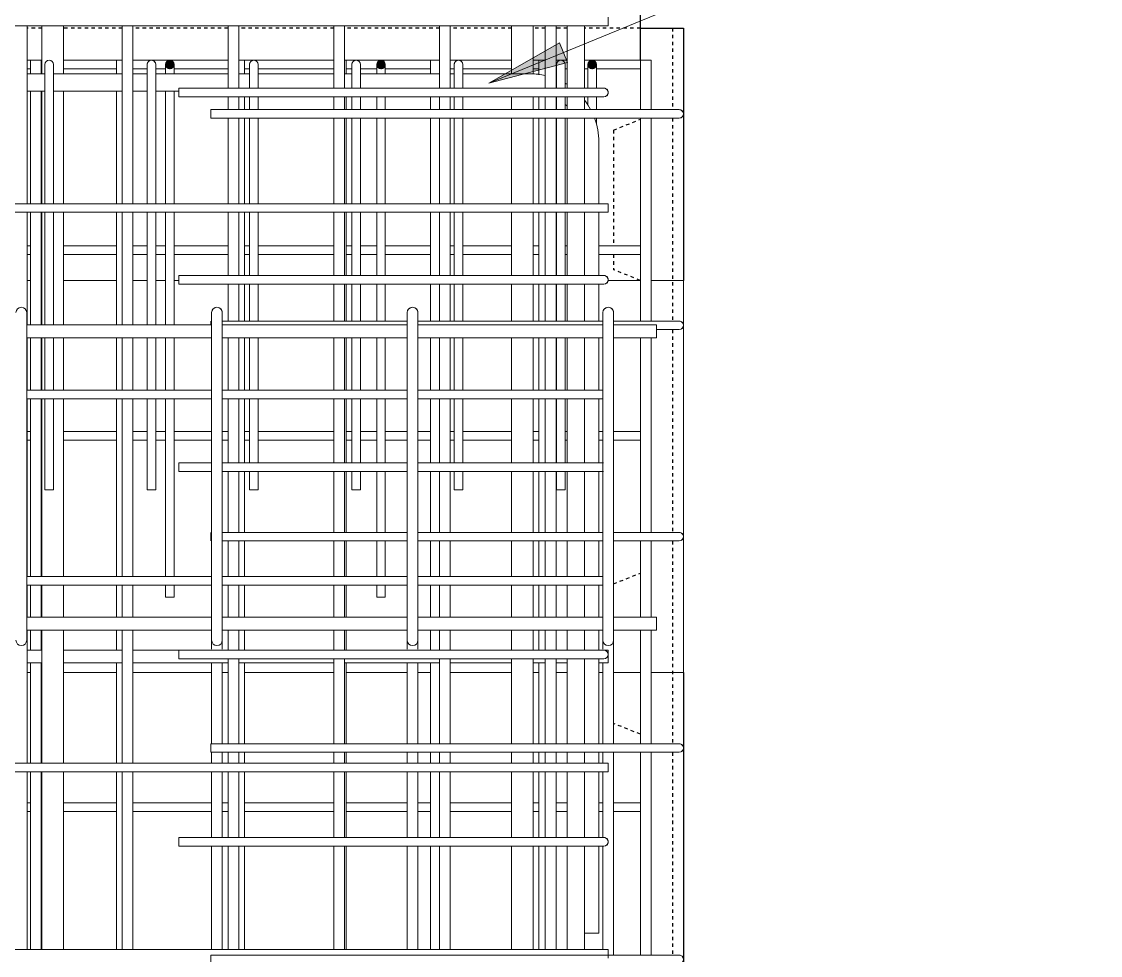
# Model space of a CAD drawing. Header units: millimetres. Extents: x -7118 to 5307, y -2677 to 10400.
# Drawn here: x -3138 to -2133, y 6797 to 7666 of the extents above; entities that cross this region are included whole.
import ezdxf

# ---------------------------------------------------------------- set-up
doc = ezdxf.new("R2010")
doc.units = ezdxf.units.MM
doc.linetypes.add('Dash', pattern=[6.36, 3.18, -3.18])
for name, color, linetype, lineweight in [('A-WALL', 113, 'Continuous', 25), ('A-WALL-HDLN', 110, 'Dash', 25), ('S-BEAM', 12, 'Continuous', 18), ('S-RBAR', 171, 'Continuous', 18), ('S-RBAR-IDEN', 171, 'Continuous', 9)]:
    doc.layers.add(name, color=color, linetype=linetype, lineweight=lineweight)

msp = doc.modelspace()

# ---------------------------------------------------------------- hatches: boundary and pattern name
at = {"layer": 'S-RBAR'}
h = msp.add_hatch(color=256, dxfattribs=at)
edge = h.paths.add_edge_path()
edge.add_arc((-2999.46199, 7626), 4, 0, 360)
for points in [[(-2999.46199, 7622), (-2995.46199, 7626), (-2999.46199, 7630), (-3003.46199, 7626), (-3000.08773, 7622.62573)], [(-2802.82908, 7622), (-2798.82908, 7626), (-2802.82908, 7630), (-2806.82908, 7626), (-2804.20012, 7623.37104)], [(-2606.19617, 7622), (-2602.19617, 7626), (-2606.19617, 7630), (-2610.19617, 7626), (-2607.56721, 7623.37104)]]:
    msp.add_hatch(color=256, dxfattribs=at).paths.add_polyline_path(points)
h = msp.add_hatch(color=256, dxfattribs=at)
edge = h.paths.add_edge_path()
edge.add_arc((-2802.82908, 7626), 4, 0, 360)
h = msp.add_hatch(color=256, dxfattribs=at)
edge = h.paths.add_edge_path()
edge.add_arc((-2606.19617, 7626), 4, 0, 360)
at = {"layer": 'S-RBAR-IDEN'}
msp.add_hatch(color=256, dxfattribs=at).paths.add_polyline_path([(-2702.28263, 7608.61076), (-2629.15771, 7627.98189), (-2636.663, 7646.24796)])

# ---------------------------------------------------------------- linework, layer by layer
at = {"layer": 'A-WALL'}
for p, q in [((-2561.19617, 7630), (-2561.19617, 7700)), ((-2561.19617, 7660), (-2521.19617, 7660)), ((-2521.19617, 7660), (-2521.19617, 7425)), ((-2521.19617, 7060), (-2521.19617, 6756))]:
    msp.add_line(p, q, dxfattribs=at)
at = {"layer": 'A-WALL-HDLN'}
for p, q in [((-3118.69617, 7660), (-3132.34599, 7660)), ((-3043.84113, 7660), (-3098.69617, 7660)), ((-2945.33627, 7660), (-3033.84113, 7660)), ((-2846.83141, 7660), (-2935.33627, 7660)), ((-2748.32656, 7660), (-2836.83141, 7660)), ((-2681.19617, 7660), (-2738.32656, 7660)), ((-2649.8217, 7660), (-2661.19617, 7660)), ((-2629.45036, 7660), (-2639.8217, 7660)), ((-2561.19617, 7660), (-2613.45036, 7660)), ((-2531.19875, 7660), (-2531.19875, 7584)), ((-2586.19617, 7565), (-2561.19617, 7575)), ((-2531.19875, 7576), (-2531.19875, 7387.22222)), ((-2586.19617, 7565), (-2586.19617, 7457.17308)), ((-2586.19617, 7449.17308), (-2586.19617, 7435)), ((-2561.32019, 7425.04961), (-2586.19617, 7435)), ((-2531.19875, 7379.22222), (-2531.19875, 7190.44444)), ((-2531.19875, 7182.44444), (-2531.19875, 6993.66667)), ((-2586.19617, 7142.5), (-2561.19617, 7152.5)), ((-2561.19617, 7002.5), (-2586.19617, 7012.5)), ((-2531.19875, 6985.66667), (-2531.19875, 6796.88889))]:
    msp.add_line(p, q, dxfattribs=at)
at = {"layer": 'S-BEAM'}
for p, q in [((-3129.41239, 7425), (-3132.34599, 7425)), ((-3118.69617, 7425), (-3119.41239, 7425)), ((-3049.08468, 7425), (-3098.69617, 7425)), ((-3020.6546, 7425), (-3033.84113, 7425)), ((-3003.46199, 7425), (-3012.6546, 7425)), ((-2991.19617, 7425), (-2995.46199, 7425)), ((-2561.19617, 7425), (-2591.27361, 7425)), ((-2521.19617, 7425), (-2551.19617, 7425)), ((-2521.19617, 7060), (-2521.19617, 7425)), ((-3132.34599, 7060), (-3129.41239, 7060)), ((-3119.41239, 7060), (-3118.69617, 7060)), ((-3098.69617, 7060), (-3049.08468, 7060)), ((-3033.84113, 7060), (-2960.64061, 7060)), ((-2950.64061, 7060), (-2945.33627, 7060)), ((-2930.00698, 7060), (-2846.83141, 7060)), ((-2835.30428, 7060), (-2778.41839, 7060)), ((-2768.41839, 7060), (-2756.85157, 7060)), ((-2738.32656, 7060), (-2681.19617, 7060)), ((-2661.19617, 7060), (-2655.89887, 7060)), ((-2639.8217, 7060), (-2629.45036, 7060)), ((-2599.93497, 7060), (-2596.19617, 7060)), ((-2586.19617, 7060), (-2561.19617, 7060)), ((-2551.19617, 7060), (-2521.19617, 7060))]:
    msp.add_line(p, q, dxfattribs=at)
at = {"layer": 'S-RBAR'}
for p, q in [((-2591.19617, 7662), (-2591.19617, 7670)), ((-4226.19617, 7662), (-2591.19617, 7662)), ((-3132.34599, 7496.40385), (-3132.34599, 7662)), ((-3118.69617, 7617.3314), (-3118.69617, 7662)), ((-3098.69617, 7617.3314), (-3098.69617, 7662)), ((-3043.84113, 7496.40385), (-3043.84113, 7662)), ((-3033.84113, 7496.40385), (-3033.84113, 7662)), ((-2945.33627, 7604), (-2945.33627, 7662)), ((-2935.33627, 7604), (-2935.33627, 7662)), ((-2846.83141, 7604), (-2846.83141, 7662)), ((-2836.83141, 7604), (-2836.83141, 7662)), ((-2748.32656, 7604), (-2748.32656, 7662)), ((-2738.32656, 7604), (-2738.32656, 7662)), ((-2681.19617, 7617.3314), (-2681.19617, 7662)), ((-2661.19617, 7617.03666), (-2661.19617, 7662)), ((-2649.8217, 7604), (-2649.8217, 7662)), ((-2639.8217, 7604), (-2639.8217, 7662)), ((-2629.45036, 7604), (-2629.45036, 7662)), ((-2613.45036, 7604), (-2613.45036, 7662)), ((-3132.34599, 7630), (-3129.41239, 7630)), ((-3119.41239, 7630), (-3129.41239, 7630)), ((-3129.41239, 7617.3314), (-3129.41239, 7630)), ((-3119.41239, 7617.3314), (-3119.41239, 7630)), ((-3119.41239, 7630), (-3118.69617, 7630)), ((-3098.69617, 7630), (-3049.08468, 7630)), ((-3043.84113, 7630), (-3049.08468, 7630)), ((-3049.08468, 7617.3314), (-3049.08468, 7630)), ((-3033.84113, 7630), (-2945.33627, 7630)), ((-2999.46199, 7630), (-3003.46199, 7626)), ((-2995.46199, 7626), (-2999.46199, 7630)), ((-2930.00698, 7630), (-2935.33627, 7630)), ((-2930.00698, 7617.3314), (-2930.00698, 7630)), ((-2930.00698, 7630), (-2846.83141, 7630)), ((-2835.30428, 7630), (-2836.83141, 7630)), ((-2835.30428, 7617.3314), (-2835.30428, 7630)), ((-2835.30428, 7630), (-2756.85157, 7630)), ((-2802.82908, 7630), (-2806.82908, 7626)), ((-2798.82908, 7626), (-2802.82908, 7630)), ((-2748.32656, 7630), (-2756.85157, 7630)), ((-2756.85157, 7617.3314), (-2756.85157, 7630)), ((-2738.32656, 7630), (-2681.19617, 7630)), ((-2661.19617, 7630), (-2655.89887, 7630)), ((-2649.8217, 7630), (-2655.89887, 7630)), ((-2655.89887, 7616.33926), (-2655.89887, 7630)), ((-2639.8217, 7630), (-2629.45036, 7630)), ((-2613.45036, 7630), (-2561.19617, 7630)), ((-2606.19617, 7630), (-2610.19617, 7626)), ((-2602.19617, 7626), (-2606.19617, 7630)), ((-2551.19617, 7630), (-2561.19617, 7630)), ((-2561.19617, 7584), (-2561.19617, 7630)), ((-2551.19617, 7584), (-2551.19617, 7630)), ((-3132.34599, 7622), (-3129.41239, 7622)), ((-3132.34599, 7617.3314), (-3115.98145, 7617.3314)), ((-3119.41239, 7622), (-3118.69617, 7622)), ((-3115.98145, 7590), (-3115.98145, 7626)), ((-3107.98145, 7590), (-3107.98145, 7626)), ((-3107.98145, 7617.3314), (-3043.84113, 7617.3314)), ((-3098.69617, 7622), (-3049.08468, 7622)), ((-3033.84113, 7622), (-3020.6546, 7622)), ((-3033.84113, 7617.3314), (-3020.6546, 7617.3314)), ((-3020.6546, 7590), (-3020.6546, 7626)), ((-3012.6546, 7590), (-3012.6546, 7626)), ((-3012.6546, 7622), (-3003.46199, 7622)), ((-3012.6546, 7617.3314), (-2945.33627, 7617.3314)), ((-3003.46199, 7626), (-3003.46199, 7617.7716)), ((-3003.46199, 7626), (-3000.08773, 7622.62573)), ((-3000.08773, 7622.62573), (-2999.46199, 7622)), ((-2999.46199, 7622), (-2995.46199, 7626)), ((-2995.46199, 7626), (-2995.46199, 7617.7716)), ((-2995.46199, 7622), (-2945.33627, 7622)), ((-2935.33627, 7617.3314), (-2925.32775, 7617.3314)), ((-2930.00698, 7622), (-2925.32775, 7622)), ((-2925.32775, 7604.25887), (-2925.32775, 7626)), ((-2917.32775, 7604.25887), (-2917.32775, 7626)), ((-2917.32775, 7622), (-2846.83141, 7622)), ((-2917.32775, 7617.3314), (-2846.83141, 7617.3314)), ((-2836.83141, 7617.3314), (-2830.0009, 7617.3314)), ((-2835.30428, 7622), (-2830.0009, 7622)), ((-2830.0009, 7604.25887), (-2830.0009, 7626)), ((-2822.0009, 7604.25887), (-2822.0009, 7626)), ((-2822.0009, 7622), (-2806.82908, 7622)), ((-2822.0009, 7617.3314), (-2748.32656, 7617.3314)), ((-2806.82908, 7626), (-2806.82908, 7617.7716)), ((-2806.82908, 7626), (-2804.20012, 7623.37104)), ((-2804.20012, 7623.37104), (-2802.82908, 7622)), ((-2802.82908, 7622), (-2798.82908, 7626)), ((-2798.82908, 7626), (-2798.82908, 7617.7716)), ((-2798.82908, 7622), (-2756.85157, 7622)), ((-2738.32656, 7622), (-2734.67405, 7622)), ((-2738.32656, 7617.3314), (-2734.67405, 7617.3314)), ((-2734.67405, 7604.25887), (-2734.67405, 7626)), ((-2726.67405, 7604.25887), (-2726.67405, 7626)), ((-2726.67405, 7622), (-2681.19617, 7622)), ((-2726.67405, 7617.3314), (-2663.43497, 7617.3314)), ((-2661.19617, 7622), (-2655.89887, 7622)), ((-2639.3472, 7604.25887), (-2639.3472, 7626)), ((-2631.3472, 7604.25887), (-2631.3472, 7626)), ((-2631.3472, 7622), (-2629.45036, 7622)), ((-2613.45036, 7622), (-2610.19617, 7622)), ((-2610.19617, 7626), (-2610.19617, 7606)), ((-2610.19617, 7626), (-2607.56721, 7623.37104)), ((-2607.56721, 7623.37104), (-2606.19617, 7622)), ((-2606.19617, 7622), (-2602.19617, 7626)), ((-2602.19617, 7626), (-2602.19617, 7606)), ((-2602.19617, 7622), (-2561.19617, 7622)), ((-3132.34599, 7601.3314), (-3115.98145, 7601.3314)), ((-3129.41239, 7496.40385), (-3129.41239, 7601.3314)), ((-3119.41239, 7496.40385), (-3119.41239, 7601.3314)), ((-3118.69617, 7496.40385), (-3118.69617, 7601.3314)), ((-3107.98145, 7601.3314), (-3043.84113, 7601.3314)), ((-3098.69617, 7496.40385), (-3098.69617, 7601.3314)), ((-3049.08468, 7496.40385), (-3049.08468, 7601.3314)), ((-3033.84113, 7601.3314), (-3020.6546, 7601.3314)), ((-3012.6546, 7601.3314), (-2991.19617, 7601.3314)), ((-3003.46199, 7601.3314), (-3003.46199, 7496.40385)), ((-2995.46199, 7601.3314), (-2995.46199, 7496.40385)), ((-2631.19617, 7604), (-2991.19617, 7604)), ((-2991.19617, 7604), (-2991.19617, 7596)), ((-2631.19617, 7604), (-2595.19617, 7604)), ((-2610.19617, 7606), (-2610.19617, 7604)), ((-2602.19617, 7606), (-2602.19617, 7604)), ((-3115.98145, 7590), (-3115.98145, 7496.40385)), ((-3107.98145, 7590), (-3107.98145, 7496.40385)), ((-3020.6546, 7590), (-3020.6546, 7496.40385)), ((-3012.6546, 7590), (-3012.6546, 7496.40385)), ((-2631.19617, 7596), (-2991.19617, 7596)), ((-2945.33627, 7584), (-2945.33627, 7596)), ((-2935.33627, 7584), (-2935.33627, 7596)), ((-2930.00698, 7584), (-2930.00698, 7596)), ((-2925.32775, 7590), (-2925.32775, 7596.25133)), ((-2925.32775, 7590), (-2925.32775, 7584)), ((-2917.32775, 7590), (-2917.32775, 7596.25133)), ((-2917.32775, 7590), (-2917.32775, 7584)), ((-2846.83141, 7584), (-2846.83141, 7596)), ((-2836.83141, 7584), (-2836.83141, 7596)), ((-2835.30428, 7584), (-2835.30428, 7596)), ((-2830.0009, 7590), (-2830.0009, 7596.25133)), ((-2830.0009, 7590), (-2830.0009, 7584)), ((-2822.0009, 7590), (-2822.0009, 7596.25133)), ((-2822.0009, 7590), (-2822.0009, 7584)), ((-2806.82908, 7596), (-2806.82908, 7584)), ((-2798.82908, 7596), (-2798.82908, 7584)), ((-2756.85157, 7584), (-2756.85157, 7596)), ((-2748.32656, 7584), (-2748.32656, 7596)), ((-2738.32656, 7584), (-2738.32656, 7596)), ((-2734.67405, 7590), (-2734.67405, 7596.25133)), ((-2734.67405, 7590), (-2734.67405, 7584)), ((-2726.67405, 7590), (-2726.67405, 7596.25133)), ((-2726.67405, 7590), (-2726.67405, 7584)), ((-2681.19617, 7584), (-2681.19617, 7596)), ((-2661.19617, 7584), (-2661.19617, 7596)), ((-2655.89887, 7584), (-2655.89887, 7596)), ((-2649.8217, 7584), (-2649.8217, 7596)), ((-2639.8217, 7584), (-2639.8217, 7596)), ((-2639.3472, 7590), (-2639.3472, 7596.25133)), ((-2639.3472, 7590), (-2639.3472, 7584)), ((-2631.3472, 7590), (-2631.3472, 7596.25133)), ((-2631.3472, 7590), (-2631.3472, 7584)), ((-2631.19617, 7596), (-2595.19617, 7596)), ((-2629.45036, 7584), (-2629.45036, 7596)), ((-2613.45036, 7584), (-2613.45036, 7596)), ((-2610.19617, 7596), (-2610.19617, 7587.86702)), ((-2602.19617, 7596), (-2602.19617, 7584)), ((-2545.19617, 7584), (-2961.19617, 7584)), ((-2961.19617, 7584), (-2961.19617, 7576)), ((-2545.19617, 7584), (-2525.19617, 7584)), ((-2545.19617, 7576), (-2961.19617, 7576)), ((-2945.33627, 7496.40385), (-2945.33627, 7576)), ((-2935.33627, 7496.40385), (-2935.33627, 7576)), ((-2930.00698, 7496.40385), (-2930.00698, 7576)), ((-2925.32775, 7576), (-2925.32775, 7496.40385)), ((-2917.32775, 7576), (-2917.32775, 7496.40385)), ((-2846.83141, 7496.40385), (-2846.83141, 7576)), ((-2836.83141, 7496.40385), (-2836.83141, 7576)), ((-2835.30428, 7496.40385), (-2835.30428, 7576)), ((-2830.0009, 7576), (-2830.0009, 7496.40385)), ((-2822.0009, 7576), (-2822.0009, 7496.40385)), ((-2806.82908, 7576), (-2806.82908, 7496.40385)), ((-2798.82908, 7576), (-2798.82908, 7496.40385)), ((-2756.85157, 7496.40385), (-2756.85157, 7576)), ((-2748.32656, 7496.40385), (-2748.32656, 7576)), ((-2738.32656, 7496.40385), (-2738.32656, 7576)), ((-2734.67405, 7576), (-2734.67405, 7496.40385)), ((-2726.67405, 7576), (-2726.67405, 7496.40385)), ((-2681.19617, 7496.40385), (-2681.19617, 7576)), ((-2661.19617, 7496.40385), (-2661.19617, 7576)), ((-2655.89887, 7496.40385), (-2655.89887, 7576)), ((-2649.8217, 7496.40385), (-2649.8217, 7576)), ((-2639.8217, 7496.40385), (-2639.8217, 7576)), ((-2639.3472, 7576), (-2639.3472, 7496.40385)), ((-2631.3472, 7576), (-2631.3472, 7496.40385)), ((-2629.45036, 7496.40385), (-2629.45036, 7576)), ((-2613.45036, 7496.40385), (-2613.45036, 7576)), ((-2602.19617, 7576), (-2602.19617, 7570.50178)), ((-2561.19617, 7387.22222), (-2561.19617, 7576)), ((-2551.19617, 7387.22222), (-2551.19617, 7576)), ((-2545.19617, 7576), (-2525.19617, 7576)), ((-2599.93497, 7553.8314), (-2599.93497, 7496.40385)), ((-4226.19617, 7496.40385), (-2591.19617, 7496.40385)), ((-2591.19617, 7488.40385), (-2591.19617, 7496.40385)), ((-4226.19617, 7488.40385), (-2591.19617, 7488.40385)), ((-3132.34599, 7383.5726), (-3132.34599, 7488.40385)), ((-3129.41239, 7383.5726), (-3129.41239, 7488.40385)), ((-3119.41239, 7383.5726), (-3119.41239, 7488.40385)), ((-3118.69617, 7383.5726), (-3118.69617, 7488.40385)), ((-3115.98145, 7488.40385), (-3115.98145, 7383.5726)), ((-3107.98145, 7488.40385), (-3107.98145, 7383.5726)), ((-3098.69617, 7383.5726), (-3098.69617, 7488.40385)), ((-3049.08468, 7383.5726), (-3049.08468, 7488.40385)), ((-3043.84113, 7383.5726), (-3043.84113, 7488.40385)), ((-3033.84113, 7383.5726), (-3033.84113, 7488.40385)), ((-3020.6546, 7488.40385), (-3020.6546, 7383.5726)), ((-3012.6546, 7488.40385), (-3012.6546, 7383.5726)), ((-3003.46199, 7488.40385), (-3003.46199, 7383.5726)), ((-2995.46199, 7488.40385), (-2995.46199, 7383.5726)), ((-2945.33627, 7429.58824), (-2945.33627, 7488.40385)), ((-2935.33627, 7429.58824), (-2935.33627, 7488.40385)), ((-2930.00698, 7429.58824), (-2930.00698, 7488.40385)), ((-2925.32775, 7488.40385), (-2925.32775, 7429.58824)), ((-2917.32775, 7488.40385), (-2917.32775, 7429.58824)), ((-2846.83141, 7429.58824), (-2846.83141, 7488.40385)), ((-2836.83141, 7429.58824), (-2836.83141, 7488.40385)), ((-2835.30428, 7429.58824), (-2835.30428, 7488.40385)), ((-2830.0009, 7488.40385), (-2830.0009, 7429.58824)), ((-2822.0009, 7488.40385), (-2822.0009, 7429.58824)), ((-2806.82908, 7488.40385), (-2806.82908, 7429.58824)), ((-2798.82908, 7488.40385), (-2798.82908, 7429.58824)), ((-2756.85157, 7429.58824), (-2756.85157, 7488.40385)), ((-2748.32656, 7429.58824), (-2748.32656, 7488.40385)), ((-2738.32656, 7429.58824), (-2738.32656, 7488.40385)), ((-2734.67405, 7488.40385), (-2734.67405, 7429.58824)), ((-2726.67405, 7488.40385), (-2726.67405, 7429.58824)), ((-2681.19617, 7429.58824), (-2681.19617, 7488.40385)), ((-2661.19617, 7429.58824), (-2661.19617, 7488.40385)), ((-2655.89887, 7429.58824), (-2655.89887, 7488.40385)), ((-2649.8217, 7429.58824), (-2649.8217, 7488.40385)), ((-2639.8217, 7429.58824), (-2639.8217, 7488.40385)), ((-2639.3472, 7488.40385), (-2639.3472, 7429.58824)), ((-2631.3472, 7488.40385), (-2631.3472, 7429.58824)), ((-2629.45036, 7429.58824), (-2629.45036, 7488.40385)), ((-2613.45036, 7429.58824), (-2613.45036, 7488.40385)), ((-2599.93497, 7488.40385), (-2599.93497, 7429.58824)), ((-3132.34599, 7457.17308), (-3129.41239, 7457.17308)), ((-3119.41239, 7457.17308), (-3118.69617, 7457.17308)), ((-3098.69617, 7457.17308), (-3049.08468, 7457.17308)), ((-3033.84113, 7457.17308), (-3020.6546, 7457.17308)), ((-3012.6546, 7457.17308), (-3003.46199, 7457.17308)), ((-2995.46199, 7457.17308), (-2945.33627, 7457.17308)), ((-2930.00698, 7457.17308), (-2925.32775, 7457.17308)), ((-2917.32775, 7457.17308), (-2846.83141, 7457.17308)), ((-2835.30428, 7457.17308), (-2830.0009, 7457.17308)), ((-2822.0009, 7457.17308), (-2806.82908, 7457.17308)), ((-2798.82908, 7457.17308), (-2756.85157, 7457.17308)), ((-2738.32656, 7457.17308), (-2734.67405, 7457.17308)), ((-2726.67405, 7457.17308), (-2681.19617, 7457.17308)), ((-2661.19617, 7457.17308), (-2655.89887, 7457.17308)), ((-2631.3472, 7457.17308), (-2629.45036, 7457.17308)), ((-2599.93497, 7457.17308), (-2561.19617, 7457.17308)), ((-3132.34599, 7449.17308), (-3129.41239, 7449.17308)), ((-3119.41239, 7449.17308), (-3118.69617, 7449.17308)), ((-3098.69617, 7449.17308), (-3049.08468, 7449.17308)), ((-3033.84113, 7449.17308), (-3020.6546, 7449.17308)), ((-3012.6546, 7449.17308), (-3003.46199, 7449.17308)), ((-2995.46199, 7449.17308), (-2945.33627, 7449.17308)), ((-2930.00698, 7449.17308), (-2925.32775, 7449.17308)), ((-2917.32775, 7449.17308), (-2846.83141, 7449.17308)), ((-2835.30428, 7449.17308), (-2830.0009, 7449.17308)), ((-2822.0009, 7449.17308), (-2806.82908, 7449.17308)), ((-2798.82908, 7449.17308), (-2756.85157, 7449.17308)), ((-2738.32656, 7449.17308), (-2734.67405, 7449.17308)), ((-2726.67405, 7449.17308), (-2681.19617, 7449.17308)), ((-2661.19617, 7449.17308), (-2655.89887, 7449.17308)), ((-2631.3472, 7449.17308), (-2629.45036, 7449.17308)), ((-2599.93497, 7449.17308), (-2561.19617, 7449.17308)), ((-2631.19617, 7429.58824), (-2991.19617, 7429.58824)), ((-2991.19617, 7429.58824), (-2991.19617, 7421.58824)), ((-2631.19617, 7429.58824), (-2595.19617, 7429.58824)), ((-2631.19617, 7421.58824), (-2991.19617, 7421.58824)), ((-2945.33627, 7387.22222), (-2945.33627, 7421.58824)), ((-2935.33627, 7387.22222), (-2935.33627, 7421.58824)), ((-2930.00698, 7387.22222), (-2930.00698, 7421.58824)), ((-2925.32775, 7421.58824), (-2925.32775, 7387.22222)), ((-2917.32775, 7421.58824), (-2917.32775, 7387.22222)), ((-2846.83141, 7387.22222), (-2846.83141, 7421.58824)), ((-2836.83141, 7387.22222), (-2836.83141, 7421.58824)), ((-2835.30428, 7387.22222), (-2835.30428, 7421.58824)), ((-2830.0009, 7421.58824), (-2830.0009, 7387.22222)), ((-2822.0009, 7421.58824), (-2822.0009, 7387.22222)), ((-2806.82908, 7421.58824), (-2806.82908, 7387.22222)), ((-2798.82908, 7421.58824), (-2798.82908, 7387.22222)), ((-2756.85157, 7387.22222), (-2756.85157, 7421.58824)), ((-2748.32656, 7387.22222), (-2748.32656, 7421.58824)), ((-2738.32656, 7387.22222), (-2738.32656, 7421.58824)), ((-2734.67405, 7421.58824), (-2734.67405, 7387.22222)), ((-2726.67405, 7421.58824), (-2726.67405, 7387.22222)), ((-2681.19617, 7387.22222), (-2681.19617, 7421.58824)), ((-2661.19617, 7387.22222), (-2661.19617, 7421.58824)), ((-2655.89887, 7387.22222), (-2655.89887, 7421.58824)), ((-2649.8217, 7387.22222), (-2649.8217, 7421.58824)), ((-2639.8217, 7387.22222), (-2639.8217, 7421.58824)), ((-2639.3472, 7421.58824), (-2639.3472, 7387.22222)), ((-2631.3472, 7421.58824), (-2631.3472, 7387.22222)), ((-2631.19617, 7421.58824), (-2595.19617, 7421.58824)), ((-2629.45036, 7387.22222), (-2629.45036, 7421.58824)), ((-2613.45036, 7387.22222), (-2613.45036, 7421.58824)), ((-2599.93497, 7421.58824), (-2599.93497, 7387.22222)), ((-3132.86284, 7395), (-3132.86284, 7360)), ((-2961.19617, 7387.22222), (-2961.19617, 7383.5726)), ((-2960.64061, 7395), (-2960.64061, 7360)), ((-2950.64061, 7395), (-2950.64061, 7360)), ((-2778.41839, 7387.22222), (-2950.64061, 7387.22222)), ((-2778.41839, 7395), (-2778.41839, 7360)), ((-2768.41839, 7395), (-2768.41839, 7360)), ((-2596.19617, 7387.22222), (-2768.41839, 7387.22222)), ((-2596.19617, 7395), (-2596.19617, 7360)), ((-2586.19617, 7395), (-2586.19617, 7360)), ((-2545.19617, 7387.22222), (-2586.19617, 7387.22222)), ((-2545.19617, 7387.22222), (-2525.19617, 7387.22222)), ((-3132.86284, 7383.5726), (-2960.64061, 7383.5726)), ((-2950.64061, 7383.5726), (-2778.41839, 7383.5726)), ((-2768.41839, 7383.5726), (-2596.19617, 7383.5726)), ((-2586.19617, 7383.5726), (-2546.19617, 7383.5726)), ((-2546.19617, 7371.5726), (-2546.19617, 7383.5726)), ((-2545.19617, 7379.22222), (-2546.19617, 7379.22222)), ((-2545.19617, 7379.22222), (-2525.19617, 7379.22222)), ((-3132.86284, 7371.5726), (-2960.64061, 7371.5726)), ((-3132.34599, 7322.80769), (-3132.34599, 7371.5726)), ((-3129.41239, 7322.80769), (-3129.41239, 7371.5726)), ((-3119.41239, 7322.80769), (-3119.41239, 7371.5726)), ((-3118.69617, 7322.80769), (-3118.69617, 7371.5726)), ((-3115.98145, 7371.5726), (-3115.98145, 7322.80769)), ((-3107.98145, 7371.5726), (-3107.98145, 7322.80769)), ((-3098.69617, 7322.80769), (-3098.69617, 7371.5726)), ((-3049.08468, 7322.80769), (-3049.08468, 7371.5726)), ((-3043.84113, 7322.80769), (-3043.84113, 7371.5726)), ((-3033.84113, 7322.80769), (-3033.84113, 7371.5726)), ((-3020.6546, 7371.5726), (-3020.6546, 7322.80769)), ((-3012.6546, 7371.5726), (-3012.6546, 7322.80769)), ((-3003.46199, 7371.5726), (-3003.46199, 7322.80769)), ((-2995.46199, 7371.5726), (-2995.46199, 7322.80769)), ((-2950.64061, 7371.5726), (-2778.41839, 7371.5726)), ((-2945.33627, 7322.80769), (-2945.33627, 7371.5726)), ((-2935.33627, 7322.80769), (-2935.33627, 7371.5726)), ((-2930.00698, 7322.80769), (-2930.00698, 7371.5726)), ((-2925.32775, 7371.5726), (-2925.32775, 7322.80769)), ((-2917.32775, 7371.5726), (-2917.32775, 7322.80769)), ((-2846.83141, 7322.80769), (-2846.83141, 7371.5726)), ((-2836.83141, 7322.80769), (-2836.83141, 7371.5726)), ((-2835.30428, 7322.80769), (-2835.30428, 7371.5726)), ((-2830.0009, 7371.5726), (-2830.0009, 7322.80769)), ((-2822.0009, 7371.5726), (-2822.0009, 7322.80769)), ((-2806.82908, 7371.5726), (-2806.82908, 7322.80769)), ((-2798.82908, 7371.5726), (-2798.82908, 7322.80769)), ((-2768.41839, 7371.5726), (-2596.19617, 7371.5726)), ((-2756.85157, 7322.80769), (-2756.85157, 7371.5726)), ((-2748.32656, 7322.80769), (-2748.32656, 7371.5726)), ((-2738.32656, 7322.80769), (-2738.32656, 7371.5726)), ((-2734.67405, 7371.5726), (-2734.67405, 7322.80769)), ((-2726.67405, 7371.5726), (-2726.67405, 7322.80769)), ((-2681.19617, 7322.80769), (-2681.19617, 7371.5726)), ((-2661.19617, 7322.80769), (-2661.19617, 7371.5726)), ((-2655.89887, 7322.80769), (-2655.89887, 7371.5726)), ((-2649.8217, 7322.80769), (-2649.8217, 7371.5726)), ((-2639.8217, 7322.80769), (-2639.8217, 7371.5726)), ((-2639.3472, 7371.5726), (-2639.3472, 7322.80769)), ((-2631.3472, 7371.5726), (-2631.3472, 7322.80769)), ((-2629.45036, 7322.80769), (-2629.45036, 7371.5726)), ((-2613.45036, 7322.80769), (-2613.45036, 7371.5726)), ((-2599.93497, 7371.5726), (-2599.93497, 7322.80769)), ((-2586.19617, 7371.5726), (-2546.19617, 7371.5726)), ((-2561.19617, 7190.44444), (-2561.19617, 7371.5726)), ((-2551.19617, 7190.44444), (-2551.19617, 7371.5726)), ((-3132.86284, 7125), (-3132.86284, 7360)), ((-2960.64061, 7125), (-2960.64061, 7360)), ((-2950.64061, 7125), (-2950.64061, 7360)), ((-2778.41839, 7125), (-2778.41839, 7360)), ((-2768.41839, 7125), (-2768.41839, 7360)), ((-2596.19617, 7125), (-2596.19617, 7360)), ((-2586.19617, 7125), (-2586.19617, 7360)), ((-3132.86284, 7322.80769), (-2960.64061, 7322.80769)), ((-2950.64061, 7322.80769), (-2778.41839, 7322.80769)), ((-2768.41839, 7322.80769), (-2596.19617, 7322.80769)), ((-3132.86284, 7314.80769), (-2960.64061, 7314.80769)), ((-3132.34599, 7149.21154), (-3132.34599, 7314.80769)), ((-3129.41239, 7149.21154), (-3129.41239, 7314.80769)), ((-3119.41239, 7149.21154), (-3119.41239, 7314.80769)), ((-3118.69617, 7149.21154), (-3118.69617, 7314.80769)), ((-3115.98145, 7314.80769), (-3115.98145, 7230)), ((-3107.98145, 7314.80769), (-3107.98145, 7230)), ((-3098.69617, 7149.21154), (-3098.69617, 7314.80769)), ((-3049.08468, 7149.21154), (-3049.08468, 7314.80769)), ((-3043.84113, 7149.21154), (-3043.84113, 7314.80769)), ((-3033.84113, 7149.21154), (-3033.84113, 7314.80769)), ((-3020.6546, 7314.80769), (-3020.6546, 7230)), ((-3012.6546, 7314.80769), (-3012.6546, 7230)), ((-3003.46199, 7314.80769), (-3003.46199, 7149.21154)), ((-2995.46199, 7314.80769), (-2995.46199, 7149.21154)), ((-2950.64061, 7314.80769), (-2778.41839, 7314.80769)), ((-2945.33627, 7255.17647), (-2945.33627, 7314.80769)), ((-2935.33627, 7255.17647), (-2935.33627, 7314.80769)), ((-2930.00698, 7255.17647), (-2930.00698, 7314.80769)), ((-2925.32775, 7314.80769), (-2925.32775, 7255.17647)), ((-2917.32775, 7314.80769), (-2917.32775, 7255.17647)), ((-2846.83141, 7255.17647), (-2846.83141, 7314.80769)), ((-2836.83141, 7255.17647), (-2836.83141, 7314.80769)), ((-2835.30428, 7255.17647), (-2835.30428, 7314.80769)), ((-2830.0009, 7314.80769), (-2830.0009, 7255.17647)), ((-2822.0009, 7314.80769), (-2822.0009, 7255.17647)), ((-2806.82908, 7314.80769), (-2806.82908, 7255.17647)), ((-2798.82908, 7314.80769), (-2798.82908, 7255.17647)), ((-2768.41839, 7314.80769), (-2596.19617, 7314.80769)), ((-2756.85157, 7255.17647), (-2756.85157, 7314.80769)), ((-2748.32656, 7255.17647), (-2748.32656, 7314.80769)), ((-2738.32656, 7255.17647), (-2738.32656, 7314.80769)), ((-2734.67405, 7314.80769), (-2734.67405, 7255.17647)), ((-2726.67405, 7314.80769), (-2726.67405, 7255.17647)), ((-2681.19617, 7255.17647), (-2681.19617, 7314.80769)), ((-2661.19617, 7255.17647), (-2661.19617, 7314.80769)), ((-2655.89887, 7255.17647), (-2655.89887, 7314.80769)), ((-2649.8217, 7255.17647), (-2649.8217, 7314.80769)), ((-2639.8217, 7255.17647), (-2639.8217, 7314.80769)), ((-2639.3472, 7314.80769), (-2639.3472, 7255.17647)), ((-2631.3472, 7314.80769), (-2631.3472, 7255.17647)), ((-2629.45036, 7255.17647), (-2629.45036, 7314.80769)), ((-2613.45036, 7255.17647), (-2613.45036, 7314.80769)), ((-2599.93497, 7314.80769), (-2599.93497, 7255.17647)), ((-3132.34599, 7284.34615), (-3129.41239, 7284.34615)), ((-3132.34599, 7276.34615), (-3129.41239, 7276.34615)), ((-3119.41239, 7284.34615), (-3118.69617, 7284.34615)), ((-3119.41239, 7276.34615), (-3118.69617, 7276.34615)), ((-3098.69617, 7284.34615), (-3049.08468, 7284.34615)), ((-3098.69617, 7276.34615), (-3049.08468, 7276.34615)), ((-3033.84113, 7284.34615), (-3020.6546, 7284.34615)), ((-3033.84113, 7276.34615), (-3020.6546, 7276.34615)), ((-3012.6546, 7284.34615), (-3003.46199, 7284.34615)), ((-3012.6546, 7276.34615), (-3003.46199, 7276.34615)), ((-2995.46199, 7284.34615), (-2960.64061, 7284.34615)), ((-2995.46199, 7276.34615), (-2960.64061, 7276.34615)), ((-2950.64061, 7284.34615), (-2945.33627, 7284.34615)), ((-2950.64061, 7276.34615), (-2945.33627, 7276.34615)), ((-2930.00698, 7284.34615), (-2925.32775, 7284.34615)), ((-2930.00698, 7276.34615), (-2925.32775, 7276.34615)), ((-2917.32775, 7284.34615), (-2846.83141, 7284.34615)), ((-2917.32775, 7276.34615), (-2846.83141, 7276.34615)), ((-2835.30428, 7284.34615), (-2830.0009, 7284.34615)), ((-2835.30428, 7276.34615), (-2830.0009, 7276.34615)), ((-2822.0009, 7284.34615), (-2806.82908, 7284.34615)), ((-2822.0009, 7276.34615), (-2806.82908, 7276.34615)), ((-2798.82908, 7284.34615), (-2778.41839, 7284.34615)), ((-2798.82908, 7276.34615), (-2778.41839, 7276.34615)), ((-2768.41839, 7284.34615), (-2756.85157, 7284.34615)), ((-2768.41839, 7276.34615), (-2756.85157, 7276.34615)), ((-2738.32656, 7284.34615), (-2734.67405, 7284.34615)), ((-2738.32656, 7276.34615), (-2734.67405, 7276.34615)), ((-2726.67405, 7284.34615), (-2681.19617, 7284.34615)), ((-2726.67405, 7276.34615), (-2681.19617, 7276.34615)), ((-2661.19617, 7284.34615), (-2655.89887, 7284.34615)), ((-2661.19617, 7276.34615), (-2655.89887, 7276.34615)), ((-2631.3472, 7284.34615), (-2629.45036, 7284.34615)), ((-2631.3472, 7276.34615), (-2629.45036, 7276.34615)), ((-2599.93497, 7284.34615), (-2596.19617, 7284.34615)), ((-2599.93497, 7276.34615), (-2596.19617, 7276.34615)), ((-2586.19617, 7284.34615), (-2561.19617, 7284.34615)), ((-2586.19617, 7276.34615), (-2561.19617, 7276.34615)), ((-2960.64061, 7255.17647), (-2991.19617, 7255.17647)), ((-2991.19617, 7255.17647), (-2991.19617, 7247.17647)), ((-2778.41839, 7255.17647), (-2950.64061, 7255.17647)), ((-2631.19617, 7255.17647), (-2768.41839, 7255.17647)), ((-2631.19617, 7255.17647), (-2595.71478, 7255.17647)), ((-2960.64061, 7247.17647), (-2991.19617, 7247.17647)), ((-2778.41839, 7247.17647), (-2950.64061, 7247.17647)), ((-2945.33627, 7190.44444), (-2945.33627, 7247.17647)), ((-2935.33627, 7190.44444), (-2935.33627, 7247.17647)), ((-2930.00698, 7190.44444), (-2930.00698, 7247.17647)), ((-2925.32775, 7247.17647), (-2925.32775, 7230)), ((-2917.32775, 7247.17647), (-2917.32775, 7230)), ((-2846.83141, 7190.44444), (-2846.83141, 7247.17647)), ((-2836.83141, 7190.44444), (-2836.83141, 7247.17647)), ((-2835.30428, 7190.44444), (-2835.30428, 7247.17647)), ((-2830.0009, 7247.17647), (-2830.0009, 7230)), ((-2822.0009, 7247.17647), (-2822.0009, 7230)), ((-2806.82908, 7247.17647), (-2806.82908, 7190.44444)), ((-2798.82908, 7247.17647), (-2798.82908, 7190.44444)), ((-2631.19617, 7247.17647), (-2768.41839, 7247.17647)), ((-2756.85157, 7190.44444), (-2756.85157, 7247.17647)), ((-2748.32656, 7190.44444), (-2748.32656, 7247.17647)), ((-2738.32656, 7190.44444), (-2738.32656, 7247.17647)), ((-2734.67405, 7247.17647), (-2734.67405, 7230)), ((-2726.67405, 7247.17647), (-2726.67405, 7230)), ((-2681.19617, 7190.44444), (-2681.19617, 7247.17647)), ((-2661.19617, 7190.44444), (-2661.19617, 7247.17647)), ((-2655.89887, 7190.44444), (-2655.89887, 7247.17647)), ((-2649.8217, 7190.44444), (-2649.8217, 7247.17647)), ((-2639.8217, 7190.44444), (-2639.8217, 7247.17647)), ((-2639.3472, 7247.17647), (-2639.3472, 7230)), ((-2631.3472, 7247.17647), (-2631.3472, 7230)), ((-2631.19617, 7247.17647), (-2595.71478, 7247.17647)), ((-2629.45036, 7190.44444), (-2629.45036, 7247.17647)), ((-2613.45036, 7190.44444), (-2613.45036, 7247.17647)), ((-2599.93497, 7247.17647), (-2599.93497, 7190.44444)), ((-3115.98145, 7230), (-3107.98145, 7230)), ((-3020.6546, 7230), (-3012.6546, 7230)), ((-2925.32775, 7230), (-2917.32775, 7230)), ((-2830.0009, 7230), (-2822.0009, 7230)), ((-2734.67405, 7230), (-2726.67405, 7230)), ((-2639.3472, 7230), (-2631.3472, 7230)), ((-2961.19617, 7190.44444), (-2961.19617, 7182.44444)), ((-2778.41839, 7190.44444), (-2950.64061, 7190.44444)), ((-2596.19617, 7190.44444), (-2768.41839, 7190.44444)), ((-2545.19617, 7190.44444), (-2586.19617, 7190.44444)), ((-2545.19617, 7190.44444), (-2525.19617, 7190.44444)), ((-2778.41839, 7182.44444), (-2950.64061, 7182.44444)), ((-2945.33627, 7149.21154), (-2945.33627, 7182.44444)), ((-2935.33627, 7149.21154), (-2935.33627, 7182.44444)), ((-2930.00698, 7149.21154), (-2930.00698, 7182.44444)), ((-2846.83141, 7149.21154), (-2846.83141, 7182.44444)), ((-2836.83141, 7149.21154), (-2836.83141, 7182.44444)), ((-2835.30428, 7149.21154), (-2835.30428, 7182.44444)), ((-2806.82908, 7182.44444), (-2806.82908, 7149.21154)), ((-2798.82908, 7182.44444), (-2798.82908, 7149.21154)), ((-2596.19617, 7182.44444), (-2768.41839, 7182.44444)), ((-2756.85157, 7149.21154), (-2756.85157, 7182.44444)), ((-2748.32656, 7149.21154), (-2748.32656, 7182.44444)), ((-2738.32656, 7149.21154), (-2738.32656, 7182.44444)), ((-2681.19617, 7149.21154), (-2681.19617, 7182.44444)), ((-2661.19617, 7149.21154), (-2661.19617, 7182.44444)), ((-2655.89887, 7149.21154), (-2655.89887, 7182.44444)), ((-2649.8217, 7149.21154), (-2649.8217, 7182.44444)), ((-2639.8217, 7149.21154), (-2639.8217, 7182.44444)), ((-2629.45036, 7149.21154), (-2629.45036, 7182.44444)), ((-2613.45036, 7149.21154), (-2613.45036, 7182.44444)), ((-2599.93497, 7182.44444), (-2599.93497, 7149.21154)), ((-2545.19617, 7182.44444), (-2586.19617, 7182.44444)), ((-2561.19617, 7111.50987), (-2561.19617, 7182.44444)), ((-2551.19617, 7111.50987), (-2551.19617, 7182.44444)), ((-2545.19617, 7182.44444), (-2525.19617, 7182.44444)), ((-3132.86284, 7149.21154), (-2960.64061, 7149.21154)), ((-2950.64061, 7149.21154), (-2778.41839, 7149.21154)), ((-2768.41839, 7149.21154), (-2596.19617, 7149.21154)), ((-3132.86284, 7141.21154), (-2960.64061, 7141.21154)), ((-3132.34599, 7111.50987), (-3132.34599, 7141.21154)), ((-3129.41239, 7111.50987), (-3129.41239, 7141.21154)), ((-3119.41239, 7111.50987), (-3119.41239, 7141.21154)), ((-3118.69617, 7111.50987), (-3118.69617, 7141.21154)), ((-3098.69617, 7111.50987), (-3098.69617, 7141.21154)), ((-3049.08468, 7111.50987), (-3049.08468, 7141.21154)), ((-3043.84113, 7111.50987), (-3043.84113, 7141.21154)), ((-3033.84113, 7111.50987), (-3033.84113, 7141.21154)), ((-3003.46199, 7141.21154), (-3003.46199, 7130)), ((-2995.46199, 7141.21154), (-2995.46199, 7130)), ((-2950.64061, 7141.21154), (-2778.41839, 7141.21154)), ((-2945.33627, 7111.50987), (-2945.33627, 7141.21154)), ((-2935.33627, 7111.50987), (-2935.33627, 7141.21154)), ((-2930.00698, 7111.50987), (-2930.00698, 7141.21154)), ((-2846.83141, 7111.50987), (-2846.83141, 7141.21154)), ((-2836.83141, 7111.50987), (-2836.83141, 7141.21154)), ((-2835.30428, 7111.50987), (-2835.30428, 7141.21154)), ((-2806.82908, 7141.21154), (-2806.82908, 7130)), ((-2798.82908, 7141.21154), (-2798.82908, 7130)), ((-2768.41839, 7141.21154), (-2596.19617, 7141.21154)), ((-2756.85157, 7111.50987), (-2756.85157, 7141.21154)), ((-2748.32656, 7111.50987), (-2748.32656, 7141.21154)), ((-2738.32656, 7111.50987), (-2738.32656, 7141.21154)), ((-2681.19617, 7111.50987), (-2681.19617, 7141.21154)), ((-2661.19617, 7111.50987), (-2661.19617, 7141.21154)), ((-2655.89887, 7111.50987), (-2655.89887, 7141.21154)), ((-2649.8217, 7111.50987), (-2649.8217, 7141.21154)), ((-2639.8217, 7111.50987), (-2639.8217, 7141.21154)), ((-2629.45036, 7111.50987), (-2629.45036, 7141.21154)), ((-2613.45036, 7111.50987), (-2613.45036, 7141.21154)), ((-2599.93497, 7141.21154), (-2599.93497, 7111.50987)), ((-3132.86284, 7125), (-3132.86284, 7090)), ((-3003.46199, 7130), (-2995.46199, 7130)), ((-2960.64061, 7125), (-2960.64061, 7090)), ((-2950.64061, 7125), (-2950.64061, 7090)), ((-2806.82908, 7130), (-2798.82908, 7130)), ((-2778.41839, 7125), (-2778.41839, 7090)), ((-2768.41839, 7125), (-2768.41839, 7090)), ((-2596.19617, 7125), (-2596.19617, 7090)), ((-2586.19617, 7125), (-2586.19617, 7090)), ((-3132.86284, 7111.50987), (-2960.64061, 7111.50987)), ((-2950.64061, 7111.50987), (-2778.41839, 7111.50987)), ((-2768.41839, 7111.50987), (-2596.19617, 7111.50987)), ((-2586.19617, 7111.50987), (-2546.19617, 7111.50987)), ((-2546.19617, 7099.50987), (-2546.19617, 7111.50987)), ((-3132.86284, 7099.50987), (-2960.64061, 7099.50987)), ((-3132.34599, 6975.61538), (-3132.34599, 7099.50987)), ((-3129.41239, 7080.82974), (-3129.41239, 7099.50987)), ((-3119.41239, 7080.82974), (-3119.41239, 7099.50987)), ((-3118.69617, 6975.61538), (-3118.69617, 7099.50987)), ((-3098.69617, 6975.61538), (-3098.69617, 7099.50987)), ((-3049.08468, 7080.82974), (-3049.08468, 7099.50987)), ((-3043.84113, 6975.61538), (-3043.84113, 7099.50987)), ((-3033.84113, 6975.61538), (-3033.84113, 7099.50987)), ((-2950.64061, 7099.50987), (-2778.41839, 7099.50987)), ((-2945.33627, 7080.76471), (-2945.33627, 7099.50987)), ((-2935.33627, 7080.76471), (-2935.33627, 7099.50987)), ((-2930.00698, 7080.82974), (-2930.00698, 7099.50987)), ((-2846.83141, 7080.76471), (-2846.83141, 7099.50987)), ((-2836.83141, 7080.76471), (-2836.83141, 7099.50987)), ((-2835.30428, 7080.82974), (-2835.30428, 7099.50987)), ((-2768.41839, 7099.50987), (-2596.19617, 7099.50987)), ((-2756.85157, 7080.82974), (-2756.85157, 7099.50987)), ((-2748.32656, 7080.76471), (-2748.32656, 7099.50987)), ((-2738.32656, 7080.76471), (-2738.32656, 7099.50987)), ((-2681.19617, 7080.76471), (-2681.19617, 7099.50987)), ((-2661.19617, 7080.76471), (-2661.19617, 7099.50987)), ((-2655.89887, 7080.82974), (-2655.89887, 7099.50987)), ((-2649.8217, 7080.76471), (-2649.8217, 7099.50987)), ((-2639.8217, 7080.76471), (-2639.8217, 7099.50987)), ((-2629.45036, 7080.76471), (-2629.45036, 7099.50987)), ((-2613.45036, 7080.76471), (-2613.45036, 7099.50987)), ((-2599.93497, 7099.50987), (-2599.93497, 7080.76471)), ((-2586.19617, 7099.50987), (-2546.19617, 7099.50987)), ((-2561.19617, 6993.66667), (-2561.19617, 7099.50987)), ((-2551.19617, 6993.66667), (-2551.19617, 7099.50987)), ((-2960.64061, 7081.61668), (-2960.64061, 7090)), ((-2950.64061, 7081.61668), (-2950.64061, 7090)), ((-2778.41839, 7081.61668), (-2778.41839, 7090)), ((-2768.41839, 7081.61668), (-2768.41839, 7090)), ((-2596.19617, 7081.61668), (-2596.19617, 7090)), ((-2586.19617, 7055), (-2586.19617, 7090)), ((-3132.34599, 7080.82974), (-3118.69617, 7080.82974)), ((-3098.69617, 7080.82974), (-3043.84113, 7080.82974)), ((-3033.84113, 7080.82974), (-2945.33627, 7080.82974)), ((-2631.19617, 7080.76471), (-2991.19617, 7080.76471)), ((-2991.19617, 7080.76471), (-2991.19617, 7072.76471)), ((-2935.33627, 7080.82974), (-2846.83141, 7080.82974)), ((-2836.83141, 7080.82974), (-2748.32656, 7080.82974)), ((-2738.32656, 7080.82974), (-2681.19617, 7080.82974)), ((-2661.19617, 7080.82974), (-2649.8217, 7080.82974)), ((-2639.8217, 7080.82974), (-2629.45036, 7080.82974)), ((-2631.19617, 7080.76471), (-2595.19617, 7080.76471)), ((-2599.93497, 7080.82974), (-2591.19617, 7080.82974)), ((-2591.19617, 7068.82974), (-2591.19617, 7080.82974)), ((-3132.34599, 7068.82974), (-3118.69617, 7068.82974)), ((-3129.41239, 6975.61538), (-3129.41239, 7068.82974)), ((-3119.41239, 6975.61538), (-3119.41239, 7068.82974)), ((-3098.69617, 7068.82974), (-3043.84113, 7068.82974)), ((-3049.08468, 6975.61538), (-3049.08468, 7068.82974)), ((-3033.84113, 7068.82974), (-2945.33627, 7068.82974)), ((-2631.19617, 7072.76471), (-2991.19617, 7072.76471)), ((-2960.64061, 7055), (-2960.64061, 7069.07272)), ((-2950.64061, 7055), (-2950.64061, 7069.07272)), ((-2945.33627, 6993.66667), (-2945.33627, 7072.76471)), ((-2935.33627, 6993.66667), (-2935.33627, 7072.76471)), ((-2935.33627, 7068.82974), (-2846.83141, 7068.82974)), ((-2930.00698, 6993.66667), (-2930.00698, 7068.82974)), ((-2846.83141, 6993.66667), (-2846.83141, 7072.76471)), ((-2836.83141, 6993.66667), (-2836.83141, 7072.76471)), ((-2836.83141, 7068.82974), (-2748.32656, 7068.82974)), ((-2835.30428, 6993.66667), (-2835.30428, 7068.82974)), ((-2778.41839, 7055), (-2778.41839, 7069.07272)), ((-2768.41839, 7055), (-2768.41839, 7069.07272)), ((-2756.85157, 6993.66667), (-2756.85157, 7068.82974)), ((-2748.32656, 6993.66667), (-2748.32656, 7072.76471)), ((-2738.32656, 6993.66667), (-2738.32656, 7072.76471)), ((-2738.32656, 7068.82974), (-2681.19617, 7068.82974)), ((-2681.19617, 6993.66667), (-2681.19617, 7072.76471)), ((-2661.19617, 6993.66667), (-2661.19617, 7072.76471)), ((-2661.19617, 7068.82974), (-2649.8217, 7068.82974)), ((-2655.89887, 6993.66667), (-2655.89887, 7068.82974)), ((-2649.8217, 6993.66667), (-2649.8217, 7072.76471)), ((-2639.8217, 6993.66667), (-2639.8217, 7072.76471)), ((-2639.8217, 7068.82974), (-2629.45036, 7068.82974)), ((-2631.19617, 7072.76471), (-2595.19617, 7072.76471)), ((-2629.45036, 6993.66667), (-2629.45036, 7072.76471)), ((-2613.45036, 6993.66667), (-2613.45036, 7072.76471)), ((-2599.93497, 7072.76471), (-2599.93497, 6993.66667)), ((-2599.93497, 7068.82974), (-2591.19617, 7068.82974)), ((-2596.19617, 7055), (-2596.19617, 7069.07272)), ((-2960.64061, 6993.66667), (-2960.64061, 7055)), ((-2950.64061, 6993.66667), (-2950.64061, 7055)), ((-2778.41839, 6993.66667), (-2778.41839, 7055)), ((-2768.41839, 6993.66667), (-2768.41839, 7055)), ((-2596.19617, 6993.66667), (-2596.19617, 7055)), ((-2586.19617, 6993.66667), (-2586.19617, 7055)), ((-2545.19617, 6993.66667), (-2961.19617, 6993.66667)), ((-2961.19617, 6993.66667), (-2961.19617, 6985.66667)), ((-2545.19617, 6993.66667), (-2525.19617, 6993.66667)), ((-2545.19617, 6985.66667), (-2961.19617, 6985.66667)), ((-2960.64061, 6975.61538), (-2960.64061, 6985.66667)), ((-2950.64061, 6975.61538), (-2950.64061, 6985.66667)), ((-2945.33627, 6975.61538), (-2945.33627, 6985.66667)), ((-2935.33627, 6975.61538), (-2935.33627, 6985.66667)), ((-2930.00698, 6975.61538), (-2930.00698, 6985.66667)), ((-2846.83141, 6975.61538), (-2846.83141, 6985.66667)), ((-2836.83141, 6975.61538), (-2836.83141, 6985.66667)), ((-2835.30428, 6975.61538), (-2835.30428, 6985.66667)), ((-2778.41839, 6975.61538), (-2778.41839, 6985.66667)), ((-2768.41839, 6975.61538), (-2768.41839, 6985.66667)), ((-2756.85157, 6975.61538), (-2756.85157, 6985.66667)), ((-2748.32656, 6975.61538), (-2748.32656, 6985.66667)), ((-2738.32656, 6975.61538), (-2738.32656, 6985.66667)), ((-2681.19617, 6975.61538), (-2681.19617, 6985.66667)), ((-2661.19617, 6975.61538), (-2661.19617, 6985.66667)), ((-2655.89887, 6975.61538), (-2655.89887, 6985.66667)), ((-2649.8217, 6975.61538), (-2649.8217, 6985.66667)), ((-2639.8217, 6975.61538), (-2639.8217, 6985.66667)), ((-2629.45036, 6975.61538), (-2629.45036, 6985.66667)), ((-2613.45036, 6975.61538), (-2613.45036, 6985.66667)), ((-2599.93497, 6985.66667), (-2599.93497, 6975.61538)), ((-2596.19617, 6975.61538), (-2596.19617, 6985.66667)), ((-2586.19617, 6796.88889), (-2586.19617, 6985.66667)), ((-2561.19617, 6796.88889), (-2561.19617, 6985.66667)), ((-2551.19617, 6796.88889), (-2551.19617, 6985.66667)), ((-2545.19617, 6985.66667), (-2525.19617, 6985.66667)), ((-4226.19617, 6975.61538), (-2591.19617, 6975.61538)), ((-2591.19617, 6967.61538), (-2591.19617, 6975.61538)), ((-4226.19617, 6967.61538), (-2591.19617, 6967.61538)), ((-3132.34599, 6802.01923), (-3132.34599, 6967.61538)), ((-3129.41239, 6802.01923), (-3129.41239, 6967.61538)), ((-3119.41239, 6802.01923), (-3119.41239, 6967.61538)), ((-3118.69617, 6802.01923), (-3118.69617, 6967.61538)), ((-3098.69617, 6802.01923), (-3098.69617, 6967.61538)), ((-3049.08468, 6802.01923), (-3049.08468, 6967.61538)), ((-3043.84113, 6802.01923), (-3043.84113, 6967.61538)), ((-3033.84113, 6802.01923), (-3033.84113, 6967.61538)), ((-2960.64061, 6906.35294), (-2960.64061, 6967.61538)), ((-2950.64061, 6906.35294), (-2950.64061, 6967.61538)), ((-2945.33627, 6906.35294), (-2945.33627, 6967.61538)), ((-2935.33627, 6906.35294), (-2935.33627, 6967.61538)), ((-2930.00698, 6906.35294), (-2930.00698, 6967.61538)), ((-2846.83141, 6906.35294), (-2846.83141, 6967.61538)), ((-2836.83141, 6906.35294), (-2836.83141, 6967.61538)), ((-2835.30428, 6906.35294), (-2835.30428, 6967.61538)), ((-2778.41839, 6906.35294), (-2778.41839, 6967.61538)), ((-2768.41839, 6906.35294), (-2768.41839, 6967.61538)), ((-2756.85157, 6906.35294), (-2756.85157, 6967.61538)), ((-2748.32656, 6906.35294), (-2748.32656, 6967.61538)), ((-2738.32656, 6906.35294), (-2738.32656, 6967.61538)), ((-2681.19617, 6906.35294), (-2681.19617, 6967.61538)), ((-2661.19617, 6906.35294), (-2661.19617, 6967.61538)), ((-2655.89887, 6906.35294), (-2655.89887, 6967.61538)), ((-2649.8217, 6906.35294), (-2649.8217, 6967.61538)), ((-2639.8217, 6906.35294), (-2639.8217, 6967.61538)), ((-2629.45036, 6906.35294), (-2629.45036, 6967.61538)), ((-2613.45036, 6906.35294), (-2613.45036, 6967.61538)), ((-2599.93497, 6967.61538), (-2599.93497, 6906.35294)), ((-2596.19617, 6906.35294), (-2596.19617, 6967.61538)), ((-3132.34599, 6938.69231), (-3129.41239, 6938.69231)), ((-3119.41239, 6938.69231), (-3118.69617, 6938.69231)), ((-3098.69617, 6938.69231), (-3049.08468, 6938.69231)), ((-3033.84113, 6938.69231), (-2960.64061, 6938.69231)), ((-2950.64061, 6938.69231), (-2945.33627, 6938.69231)), ((-2930.00698, 6938.69231), (-2846.83141, 6938.69231)), ((-2835.30428, 6938.69231), (-2778.41839, 6938.69231)), ((-2768.41839, 6938.69231), (-2756.85157, 6938.69231)), ((-2738.32656, 6938.69231), (-2681.19617, 6938.69231)), ((-2661.19617, 6938.69231), (-2655.89887, 6938.69231)), ((-2639.8217, 6938.69231), (-2629.45036, 6938.69231)), ((-2599.93497, 6938.69231), (-2596.19617, 6938.69231)), ((-2586.19617, 6938.69231), (-2561.19617, 6938.69231)), ((-3132.34599, 6930.69231), (-3129.41239, 6930.69231)), ((-3119.41239, 6930.69231), (-3118.69617, 6930.69231)), ((-3098.69617, 6930.69231), (-3049.08468, 6930.69231)), ((-3033.84113, 6930.69231), (-2960.64061, 6930.69231)), ((-2950.64061, 6930.69231), (-2945.33627, 6930.69231)), ((-2930.00698, 6930.69231), (-2846.83141, 6930.69231)), ((-2835.30428, 6930.69231), (-2778.41839, 6930.69231)), ((-2768.41839, 6930.69231), (-2756.85157, 6930.69231)), ((-2738.32656, 6930.69231), (-2681.19617, 6930.69231)), ((-2661.19617, 6930.69231), (-2655.89887, 6930.69231)), ((-2639.8217, 6930.69231), (-2629.45036, 6930.69231)), ((-2599.93497, 6930.69231), (-2596.19617, 6930.69231)), ((-2586.19617, 6930.69231), (-2561.19617, 6930.69231)), ((-2631.19617, 6906.35294), (-2991.19617, 6906.35294)), ((-2991.19617, 6906.35294), (-2991.19617, 6898.35294)), ((-2631.19617, 6906.35294), (-2595.19617, 6906.35294)), ((-2631.19617, 6898.35294), (-2991.19617, 6898.35294)), ((-2960.64061, 6802.01923), (-2960.64061, 6898.35294)), ((-2950.64061, 6802.01923), (-2950.64061, 6898.35294)), ((-2945.33627, 6802.01923), (-2945.33627, 6898.35294)), ((-2935.33627, 6802.01923), (-2935.33627, 6898.35294)), ((-2930.00698, 6802.01923), (-2930.00698, 6898.35294)), ((-2846.83141, 6802.01923), (-2846.83141, 6898.35294)), ((-2836.83141, 6802.01923), (-2836.83141, 6898.35294)), ((-2835.30428, 6802.01923), (-2835.30428, 6898.35294)), ((-2778.41839, 6802.01923), (-2778.41839, 6898.35294)), ((-2768.41839, 6802.01923), (-2768.41839, 6898.35294)), ((-2756.85157, 6802.01923), (-2756.85157, 6898.35294)), ((-2748.32656, 6802.01923), (-2748.32656, 6898.35294)), ((-2738.32656, 6802.01923), (-2738.32656, 6898.35294)), ((-2681.19617, 6802.01923), (-2681.19617, 6898.35294)), ((-2661.19617, 6802.01923), (-2661.19617, 6898.35294)), ((-2655.89887, 6802.01923), (-2655.89887, 6898.35294)), ((-2649.8217, 6802.01923), (-2649.8217, 6898.35294)), ((-2639.8217, 6802.01923), (-2639.8217, 6898.35294)), ((-2631.19617, 6898.35294), (-2595.19617, 6898.35294)), ((-2629.45036, 6802.01923), (-2629.45036, 6898.35294)), ((-2613.45036, 6802.01923), (-2613.45036, 6898.35294)), ((-2599.93497, 6898.35294), (-2599.93497, 6817.3314)), ((-2596.19617, 6802.01923), (-2596.19617, 6898.35294)), ((-2613.45036, 6817.3314), (-2599.93497, 6817.3314)), ((-4226.19617, 6802.01923), (-2591.19617, 6802.01923)), ((-2545.19617, 6796.88889), (-2961.19617, 6796.88889)), ((-2961.19617, 6796.88889), (-2961.19617, 6788.88889)), ((-2591.19617, 6794.01923), (-2591.19617, 6802.01923)), ((-2545.19617, 6796.88889), (-2525.19617, 6796.88889))]:
    msp.add_line(p, q, dxfattribs=at)
for centre in [(-2999.46199, 7626), (-2802.82908, 7626), (-2606.19617, 7626)]:
    msp.add_circle(centre, 4, dxfattribs=at)
for centre, radius, start, end in [((-3111.98145, 7626), 4, 0, 180), ((-3016.6546, 7626), 4, 0, 180), ((-3016.6546, 7626), 4, 165, 180), ((-3016.6546, 7626), 4, 105, 150), ((-3016.6546, 7626), 4, 30, 75), ((-2999.46199, 7626), 4, 0, 180), ((-2921.32775, 7626), 4, 0, 180), ((-2921.32775, 7626), 4, 165, 180), ((-2921.32775, 7626), 4, 105, 150), ((-2921.32775, 7626), 4, 30, 75), ((-2826.0009, 7626), 4, 0, 180), ((-2826.0009, 7626), 4, 165, 180), ((-2826.0009, 7626), 4, 105, 150), ((-2826.0009, 7626), 4, 30, 75), ((-2802.82908, 7626), 4, 0, 180), ((-2730.67405, 7626), 4, 0, 180), ((-2730.67405, 7626), 4, 165, 180), ((-2730.67405, 7626), 4, 105, 150), ((-2730.67405, 7626), 4, 30, 75), ((-2635.3472, 7626), 4, 0, 180), ((-2635.3472, 7626), 4, 165, 180), ((-2635.3472, 7626), 4, 112.53834707, 150), ((-2635.3472, 7626), 4, 30, 75), ((-2606.19617, 7626), 4, 0, 180), ((-2663.43497, 7553.8314), 63.5, 77.57536144, 90), ((-2663.43497, 7553.8314), 63.5, 57.45126183, 59.6147539), ((-2595.19617, 7600), 4, 75, 90), ((-2595.19617, 7600), 4, 270, 90), ((-2595.19617, 7600), 4, 15, 60), ((-2595.19617, 7600), 4, 300, 345), ((-2663.43497, 7553.8314), 47.5, 45, 47.28685511), ((-2663.43497, 7553.8314), 63.5, 28.45112117, 37.44401455), ((-2525.19617, 7580), 4, 75, 90), ((-2525.19617, 7580), 4, 270, 90), ((-2525.19617, 7580), 4, 15, 60), ((-2525.19617, 7580), 4, 300, 345), ((-2663.43497, 7553.8314), 63.5, 0, 20.61566094), ((-2595.19617, 7425.58824), 4, 75, 90), ((-2595.19617, 7425.58824), 4, 270, 90), ((-2595.19617, 7425.58824), 4, 15, 60), ((-2595.19617, 7425.58824), 4, 300, 345), ((-3137.86284, 7395), 5, 0, 180), ((-2955.64061, 7395), 5, 0, 180), ((-2955.64061, 7395), 5, 105, 150), ((-2955.64061, 7395), 5, 30, 75), ((-2955.64061, 7395), 5, 0, 15), ((-2773.41839, 7395), 5, 0, 180), ((-2773.41839, 7395), 5, 105, 150), ((-2773.41839, 7395), 5, 30, 75), ((-2773.41839, 7395), 5, 0, 15), ((-2591.19617, 7395), 5, 0, 180), ((-2591.19617, 7395), 5, 105, 150), ((-2591.19617, 7395), 5, 30, 75), ((-2591.19617, 7395), 5, 0, 15), ((-2525.19617, 7383.22222), 4, 75, 90), ((-2525.19617, 7383.22222), 4, 270, 90), ((-2525.19617, 7383.22222), 4, 15, 60), ((-2525.19617, 7383.22222), 4, 300, 345), ((-2525.19617, 7186.44444), 4, 75, 90), ((-2525.19617, 7186.44444), 4, 270, 90), ((-2525.19617, 7186.44444), 4, 15, 60), ((-2525.19617, 7186.44444), 4, 300, 345), ((-3137.86284, 7090), 5, 180, 0), ((-2955.64061, 7090), 5, 180, 0), ((-2773.41839, 7090), 5, 180, 0), ((-2591.19617, 7090), 5, 180, 0), ((-2595.19617, 7076.76471), 4, 270, 90), ((-2525.19617, 6989.66667), 4, 75, 90), ((-2525.19617, 6989.66667), 4, 270, 90), ((-2525.19617, 6989.66667), 4, 15, 60), ((-2525.19617, 6989.66667), 4, 300, 345), ((-2595.19617, 6902.35294), 4, 75, 90), ((-2595.19617, 6902.35294), 4, 270, 90), ((-2595.19617, 6902.35294), 4, 15, 60), ((-2595.19617, 6902.35294), 4, 300, 345), ((-2525.19617, 6792.88889), 4, 75, 90), ((-2525.19617, 6792.88889), 4, 270, 90)]:
    msp.add_arc(centre, radius, start, end, dxfattribs=at)
at = {"layer": 'S-RBAR-IDEN'}
for p, q in [((-2702.28263, 7608.61076), (-2132.79807, 7842.60456)), ((-2636.663, 7646.24796), (-2702.28263, 7608.61076)), ((-2629.15771, 7627.98189), (-2636.663, 7646.24796)), ((-2702.28263, 7608.61076), (-2629.15771, 7627.98189))]:
    msp.add_line(p, q, dxfattribs=at)

doc.saveas('drawing.dxf')
